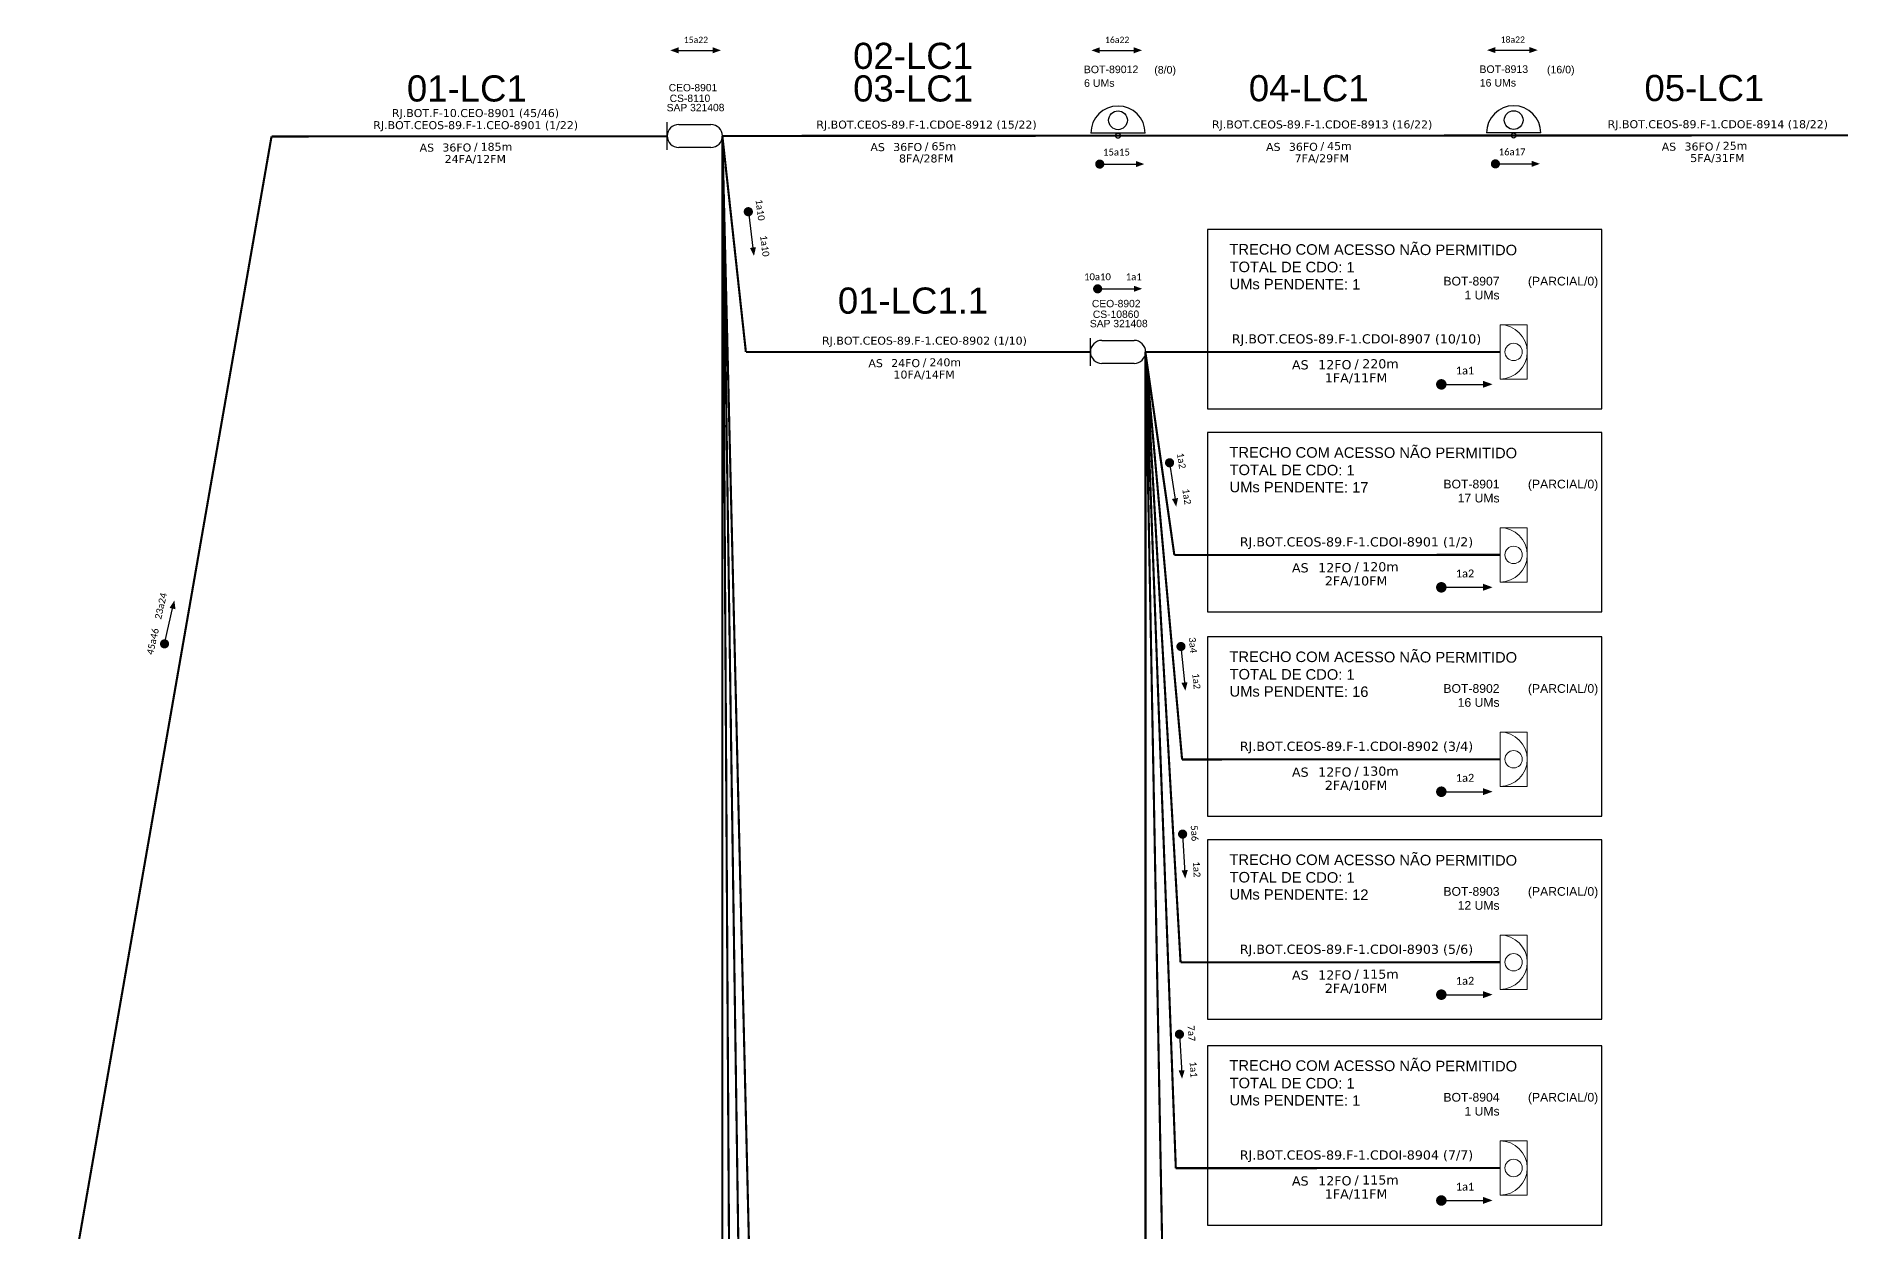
# Model space of a CAD drawing. Header units: millimetres. Extents: x 173500 to 235718, y 275831 to 364053.
# Drawn here: x 175224 to 214691, y 311891 to 338047 of the extents above; entities that cross this region are included whole.
import ezdxf
from ezdxf.enums import TextEntityAlignment as Align

# ---------------------------------------------------------------- set-up
doc = ezdxf.new("R2010")
doc.units = ezdxf.units.MM
doc.header["$LTSCALE"] = 0.1
doc.header["$MEASUREMENT"] = 0
for name, color, linetype, lineweight in [("20.0-LEGENDA DOS CDO'S", 1, 'Continuous', 0), ('20.1-CDO_INTERIOR', 1, 'Continuous', 0), ('20.2-CDO_POSTE', 1, 'Continuous', 5), ('40.1-ETIQUETAS', 1, 'Continuous', 20)]:
    doc.layers.add(name, color=color, linetype=linetype, lineweight=lineweight)
for name, color, linetype in [('20.4-CEOS', 1, 'Continuous'), ('CAP a instalar', 1, 'Continuous'), ('label_cabos', 7, 'Continuous'), ('LC1', 3, 'Continuous'), ('SETA', 7, 'Continuous'), ('UNIFILAR', 7, 'Continuous')]:
    doc.layers.add(name, color=color, linetype=linetype)
doc.styles.add('ARIAL', font='arial.ttf')
doc.styles.add('siredit', font='verdana.ttf')
doc.styles.get("Standard").update_dxf_attribs({"font": 'arial.ttf'})
doc.linetypes.add('FENCELINE1', pattern='A,0.25,-0.1,[133,ltypeshp.shx,S=0.1,R=0,X=-0.1,Y=0],-0.1,1', length=1.45)

# ---------------------------------------------------------------- blocks, each defined once
blk = doc.blocks.new('CDOE-TEXTO PADRÃO')
at = {"layer": "20.0-LEGENDA DOS CDO'S", "color": 0, "style": 'ARIAL'}
for tag, p in [('CDO_N', (0.49, 7.39)), ('CORDOALHA', (0.5, 4.33)), ('SAP', (0.51, 1.67)), ('SPLITER_1', (0.59, -0.91)), ('SPLITER_2', (0.6, -3.55)), ('(XX-XX_F)S', (0.54, -8.29)), ('(XX-XX_L)S', (0.55, -10.83)), ('UMS', (0.55, -13.15))]:
    blk.add_attdef(tag, p, '', height=1.7, rotation=0.118, dxfattribs=at)
blk.add_attdef('FIBRAS_UTILIZADAS', text='', height=1.7, rotation=0.118, dxfattribs=at).set_placement((19.77, 7.43), align=Align.CENTER)
blk = doc.blocks.new('CDOE POSTE_')
at = {"color": 1}
blk.add_line((12.92, -5.49), (-2.38, -5.49), dxfattribs=at)
for centre, radius in [((5.27, -1.86), 2.64), ((5.27, -6.2), 0.708)]:
    blk.add_circle(centre, radius, dxfattribs=at)
blk.add_arc((5.27, -5.49), 7.65, 0, 180, dxfattribs=at)
blk = doc.blocks.new('ETIQUETA_RS5F')
at = {"layer": '40.1-ETIQUETAS', "color": 0, "style": 'siredit'}
blk.add_text('/', height=1.5, dxfattribs=at).set_placement((1.55, -1.95), align=Align.MIDDLE_RIGHT)
for tag, p in [('ETIQUETA_R_PRIMARIA', (1.18, 4.1)), ('ETIQUETA_R_SECUNDARIA', (1.18, 2.1)), ('F_ATIVAS/F_MORTAS', (1.11, -4.24))]:
    blk.add_attdef(tag, text='', height=1.5, dxfattribs=at).set_placement(p, align=Align.MIDDLE_CENTER)
for tag, p in [('TIPO_CABO', (-6.62, -2.12)), ('CAP_CABO', (0.37, -2.09))]:
    blk.add_attdef(tag, text='', height=1.5, dxfattribs=at).set_placement(p, align=Align.MIDDLE_RIGHT)
blk.add_attdef('METROS', text='', height=1.5, dxfattribs=at).set_placement((2.11, -1.95), align=Align.MIDDLE_LEFT)
for tag, p in [('FUSÃO_1', (0.82, -8.39)), ('FUSÃO_2', (0.82, -10.6)), ('FUSÃO_3', (0.82, -12.93)), ('FUSÃO_4', (0.82, -15.14)), ('FUSÃO_5', (0.82, -17.16))]:
    blk.add_attdef(tag, text='', height=1.5, dxfattribs=at).set_placement(p, align=Align.CENTER)
blk = doc.blocks.new('SAN')
at = {"layer": 'SETA'}
blk.add_lwpolyline([(-2.58, 0), (6.02, 0)], dxfattribs=at)
for points in [[(-2.1, -0.66), (-3.93, 0), (-2.1, 0.67)], [(5.33, 0.68), (7.16, 0.01), (5.33, -0.65)]]:
    blk.add_solid(points, dxfattribs=at)
blk = doc.blocks.new('CEO')
at = {"layer": '20.4-CEOS'}
for p, q in [((-6.19, -0.53), (-6.19, 5.68)), ((-3.61, 5.15), (3.61, 5.15)), ((3.61, 0), (-3.61, 0))]:
    blk.add_line(p, q, dxfattribs=at)
for centre, start, end in [((-3.61, 2.58), 90, 270), ((3.61, 2.58), 270, 90)]:
    blk.add_arc(centre, 2.58, start, end, dxfattribs=at)
blk = doc.blocks.new('CDOI_INT')
at = {"layer": '20.1-CDO_INTERIOR', "color": 0, "lineweight": 18}
blk.add_lwpolyline([(4.25, -4.25), (4.25, 4.25), (0, 4.25), (0, -4.25)], close=True, dxfattribs=at)
blk.add_circle((2.12, 0), 1.36, dxfattribs=at)
blk.add_arc((0, 0), 4.25, 270, 90, dxfattribs=at)
at = {"layer": "20.0-LEGENDA DOS CDO'S", "color": 0, "style": 'ARIAL'}
for tag, p in [('CDO_N', (-0.08, 10.38)), ('SPLITER_1', (21.18, 10.38)), ('SURVEY', (-0.08, 8.2)), ('SPLITER_2', (21.19, 8.68)), ('SAP', (-0.08, 6.23)), ('1:XX', (5.94, -2.22)), ('UMS', (5.94, -4.24))]:
    blk.add_attdef(tag, p, '', height=1.36, dxfattribs=at)
blk.add_attdef('FIBRAS_UTILIZADAS', text='', height=1.36, dxfattribs=at).set_placement((15.34, 10.38), align=Align.CENTER)

msp = doc.modelspace()

# ---------------------------------------------------------------- linework, layer by layer
for points, const_width in [([(198434, 335247, 1), (198534, 335247, 1)], 100), ([(207086, 335252, 1), (207186, 335252, 1)], 100), ([(190792, 334256, 1), (190805, 334156, 1)], 100), ([(198388, 332519, 1), (198488, 332519, 1)], 100), ([(205896, 330429, 1), (206011, 330429, 1)], 115), ([(200003, 328764, 1), (200018, 328665, 1)], 100), ([(205896, 325990, 1), (206011, 325990, 1)], 115), ([(178021, 324705, 1), (178044, 324802, 1)], 100), ([(200254, 324745, 1), (200264, 324646, 1)], 100), ([(205896, 321519, 1), (206011, 321519, 1)], 115), ([(200293, 320642, 1), (200298, 320542, 1)], 100), ([(205896, 317080, 1), (206011, 317080, 1)], 115), ([(200224, 316264, 1), (200229, 316164, 1)], 100), ([(205896, 312578, 1), (206011, 312578, 1)], 115)]:
    msp.add_lwpolyline(points, format="xyb", close=True, dxfattribs=dict(const_width=const_width))
at = {"color": 3}
for points in [[(200842, 329892), (209465, 329892), (209465, 333814), (200842, 333814)], [(200842, 325452), (209465, 325452), (209465, 329374), (200842, 329374)], [(200842, 320982), (209465, 320982), (209465, 324904), (200842, 324904)], [(200842, 316542), (209465, 316542), (209465, 320464), (200842, 320464)], [(200842, 312041), (209465, 312041), (209465, 315963), (200842, 315963)]]:
    msp.add_lwpolyline(points, close=True, dxfattribs=at)
at = {"layer": 'CAP a instalar', "linetype": 'FENCELINE1', "ltscale": 7, "const_width": 46.7}
for points in [[(175247, 306463), (180372, 335852)], [(180372, 335852), (189024, 335856)], [(190231, 335863), (198883, 335868)], [(190231, 335863), (190745, 331139)], [(191087, 300197), (190231, 335863)], [(198883, 335868), (207535, 335872)], [(207535, 335872), (216187, 335877)], [(198279, 331139), (190745, 331139)]]:
    msp.add_lwpolyline(points, dxfattribs=at)
at = {"layer": 'CAP a instalar', "color": 8, "linetype": 'FENCELINE1', "ltscale": 7, "const_width": 46.7}
for points in [[(190229, 286703), (190231, 335863)], [(190231, 335863), (190499, 291123)], [(190812, 295550), (190231, 335863)], [(199481, 331139), (200284, 322225)], [(200115, 326696), (199481, 331139)], [(199486, 331139), (207237, 331139)], [(199902, 308721), (199486, 331139)], [(200251, 317786), (199486, 331139)], [(199483, 331097), (199484, 304158)], [(199483, 331097), (200147, 313285)], [(200115, 326696), (207237, 326700)], [(200284, 322225), (207237, 322229)], [(200251, 317786), (207237, 317790)], [(200147, 313285), (207237, 313289)]]:
    msp.add_lwpolyline(points, dxfattribs=at)
at = {"layer": 'SETA'}
for points in [[(198484, 335247), (199344, 335247)], [(207136, 335252), (207996, 335252)], [(190799, 334206), (190906, 333353)], [(198438, 332519), (199298, 332519)], [(205953, 330429), (206943, 330429)], [(200010, 328715), (200138, 327865)], [(205953, 325990), (206943, 325990)], [(178032, 324753), (178224, 325592)], [(200259, 324695), (200343, 323840)], [(205953, 321519), (206943, 321519)], [(200295, 320592), (200345, 319734)], [(205953, 317080), (206943, 317080)], [(200227, 316214), (200276, 315355)], [(205953, 312578), (206943, 312578)]]:
    msp.add_lwpolyline(points, dxfattribs=at)
for points in [[(199275, 335315), (199458, 335248), (199275, 335181)], [(207927, 335320), (208110, 335253), (207927, 335186)], [(190965, 333430), (190922, 333240), (190833, 333413)], [(199229, 332587), (199412, 332520), (199229, 332454)], [(206864, 330507), (207075, 330431), (206864, 330354)], [(200195, 327943), (200156, 327752), (200063, 327923)], [(206864, 326068), (207075, 325991), (206864, 325914)], [(178142, 325539), (178248, 325703), (178272, 325510)], [(200404, 323915), (200355, 323726), (200271, 323902)], [(206864, 321597), (207075, 321521), (206864, 321444)], [(200409, 319806), (200353, 319620), (200275, 319799)], [(206864, 317158), (207075, 317081), (206864, 317004)], [(200340, 315428), (200284, 315241), (200207, 315421)], [(206864, 312657), (207075, 312580), (206864, 312503)]]:
    msp.add_solid(points, dxfattribs=at)

# ---------------------------------------------------------------- block references
at = {"color": 2, "xscale": 97.48520008884765, "yscale": 97.48520008884765, "zscale": 97.48520008884765}
for p in [(189628, 335611), (198883, 330888)]:
    msp.add_blockref('CEO', p, dxfattribs=at)
at = {"layer": '20.2-CDO_POSTE'}
ref = msp.add_blockref('CDOE-TEXTO PADRÃO', (198844, 336128), dxfattribs=dict(at, xscale=97.20000028610228, yscale=97.20000028610228, zscale=97.20000028610228))
ref.add_attrib('CDO_N', 'BOT-89012', (198135, 337235), dxfattribs={"layer": "20.0-LEGENDA DOS CDO'S", "color": 0, "height": 165.2, "rotation": 0.118, "style": 'ARIAL'})
ref.add_attrib('CORDOALHA', '6 UMs', (198141, 336937), dxfattribs={"layer": "20.0-LEGENDA DOS CDO'S", "color": 0, "height": 165.2, "rotation": 0.118, "style": 'ARIAL'})
ref.add_attrib('FIBRAS_UTILIZADAS', '       (8/0)', dxfattribs={"layer": "20.0-LEGENDA DOS CDO'S", "color": 0, "height": 165.23, "rotation": 0.118, "style": 'ARIAL'}).set_placement((199689, 337227), align=Align.CENTER)
ref = msp.add_blockref('CDOE-TEXTO PADRÃO', (207496, 336133), dxfattribs=dict(at, xscale=97.20000028610228, yscale=97.20000028610228, zscale=97.20000028610228))
ref.add_attrib('CDO_N', 'BOT-8913', (206787, 337240), dxfattribs={"layer": "20.0-LEGENDA DOS CDO'S", "color": 0, "height": 165.2, "rotation": 0.118, "style": 'ARIAL'})
ref.add_attrib('CORDOALHA', '16 UMs', (206793, 336942), dxfattribs={"layer": "20.0-LEGENDA DOS CDO'S", "color": 0, "height": 165.2, "rotation": 0.118, "style": 'ARIAL'})
ref.add_attrib('FIBRAS_UTILIZADAS', '       (16/0)', dxfattribs={"layer": "20.0-LEGENDA DOS CDO'S", "color": 0, "height": 165.23, "rotation": 0.118, "style": 'ARIAL'}).set_placement((208341, 337232), align=Align.CENTER)
ref = msp.add_blockref('CDOE-TEXTO PADRÃO', (189196, 336130), dxfattribs=dict(at, xscale=94.75561476526731, yscale=94.75561476526731, zscale=94.75561476526731))
ref.add_attrib('CDO_N', 'CS-8110', (189078, 336605), dxfattribs={"layer": "20.0-LEGENDA DOS CDO'S", "color": 0, "height": 161.1, "rotation": 0.118, "style": 'ARIAL'})
ref.add_attrib('SAP', 'CEO-8901', (189057, 336838), dxfattribs={"layer": "20.0-LEGENDA DOS CDO'S", "color": 0, "height": 161.1, "rotation": 0.118, "style": 'ARIAL'})
ref = msp.add_blockref('CDOE-TEXTO PADRÃO', (189003, 335927), dxfattribs=dict(at, xscale=94.75561476526731, yscale=94.75561476526731, zscale=94.75561476526731))
ref.add_attrib('CDO_N', 'SAP 321408', (189013, 336402), dxfattribs={"layer": "20.0-LEGENDA DOS CDO'S", "color": 0, "height": 161.1, "rotation": 0.118, "style": 'ARIAL'})
at = {"layer": '20.2-CDO_POSTE', "color": 8}
ref = msp.add_blockref('CDOI_INT', (207237, 331139), dxfattribs=dict(at, xscale=139.9564310393651, yscale=139.9564310393651, zscale=139.9564310393651))
ref.add_attrib('CDO_N', 'BOT-8907', dxfattribs={"layer": "20.0-LEGENDA DOS CDO'S", "color": 0, "height": 190.4, "style": 'ARIAL'}).set_placement((207226, 332592), align=Align.RIGHT)
ref.add_attrib('FIBRAS_UTILIZADAS', '(PARCIAL/0)', dxfattribs={"layer": "20.0-LEGENDA DOS CDO'S", "color": 0, "height": 190.38, "style": 'ARIAL'}).set_placement((209384, 332592), align=Align.RIGHT)
ref.add_attrib('SURVEY', '1 UMs', dxfattribs={"layer": "20.0-LEGENDA DOS CDO'S", "color": 0, "height": 190.4, "style": 'ARIAL'}).set_placement((207227, 332287), align=Align.RIGHT)
at = {"layer": '20.2-CDO_POSTE'}
ref = msp.add_blockref('CDOE-TEXTO PADRÃO', (198451, 331407), dxfattribs=dict(at, xscale=94.75561476526731, yscale=94.75561476526731, zscale=94.75561476526731))
ref.add_attrib('CDO_N', 'CS-10860', (198333, 331882), dxfattribs={"layer": "20.0-LEGENDA DOS CDO'S", "color": 0, "height": 161.1, "rotation": 0.118, "style": 'ARIAL'})
ref.add_attrib('SAP', 'CEO-8902', (198312, 332115), dxfattribs={"layer": "20.0-LEGENDA DOS CDO'S", "color": 0, "height": 161.1, "rotation": 0.118, "style": 'ARIAL'})
ref = msp.add_blockref('CDOE-TEXTO PADRÃO', (198258, 331204), dxfattribs=dict(at, xscale=94.75561476526731, yscale=94.75561476526731, zscale=94.75561476526731))
ref.add_attrib('CDO_N', 'SAP 321408', (198268, 331678), dxfattribs={"layer": "20.0-LEGENDA DOS CDO'S", "color": 0, "height": 161.1, "rotation": 0.118, "style": 'ARIAL'})
at = {"layer": '20.2-CDO_POSTE', "color": 8}
ref = msp.add_blockref('CDOI_INT', (207237, 326700), dxfattribs=dict(at, xscale=139.9564310393651, yscale=139.9564310393651, zscale=139.9564310393651))
ref.add_attrib('CDO_N', 'BOT-8901', dxfattribs={"layer": "20.0-LEGENDA DOS CDO'S", "color": 0, "height": 190.4, "style": 'ARIAL'}).set_placement((207226, 328153), align=Align.RIGHT)
ref.add_attrib('FIBRAS_UTILIZADAS', '(PARCIAL/0)', dxfattribs={"layer": "20.0-LEGENDA DOS CDO'S", "color": 0, "height": 190.38, "style": 'ARIAL'}).set_placement((209384, 328153), align=Align.RIGHT)
ref.add_attrib('SURVEY', '17 UMs', dxfattribs={"layer": "20.0-LEGENDA DOS CDO'S", "color": 0, "height": 190.4, "style": 'ARIAL'}).set_placement((207227, 327847), align=Align.RIGHT)
ref = msp.add_blockref('CDOI_INT', (207237, 322229), dxfattribs=dict(at, xscale=139.9564310393651, yscale=139.9564310393651, zscale=139.9564310393651))
ref.add_attrib('CDO_N', 'BOT-8902', dxfattribs={"layer": "20.0-LEGENDA DOS CDO'S", "color": 0, "height": 190.4, "style": 'ARIAL'}).set_placement((207226, 323682), align=Align.RIGHT)
ref.add_attrib('FIBRAS_UTILIZADAS', '(PARCIAL/0)', dxfattribs={"layer": "20.0-LEGENDA DOS CDO'S", "color": 0, "height": 190.38, "style": 'ARIAL'}).set_placement((209384, 323682), align=Align.RIGHT)
ref.add_attrib('SURVEY', '16 UMs', dxfattribs={"layer": "20.0-LEGENDA DOS CDO'S", "color": 0, "height": 190.4, "style": 'ARIAL'}).set_placement((207227, 323377), align=Align.RIGHT)
ref = msp.add_blockref('CDOI_INT', (207237, 317790), dxfattribs=dict(at, xscale=139.9564310393651, yscale=139.9564310393651, zscale=139.9564310393651))
ref.add_attrib('CDO_N', 'BOT-8903', dxfattribs={"layer": "20.0-LEGENDA DOS CDO'S", "color": 0, "height": 190.4, "style": 'ARIAL'}).set_placement((207226, 319243), align=Align.RIGHT)
ref.add_attrib('FIBRAS_UTILIZADAS', '(PARCIAL/0)', dxfattribs={"layer": "20.0-LEGENDA DOS CDO'S", "color": 0, "height": 190.38, "style": 'ARIAL'}).set_placement((209384, 319243), align=Align.RIGHT)
ref.add_attrib('SURVEY', '12 UMs', dxfattribs={"layer": "20.0-LEGENDA DOS CDO'S", "color": 0, "height": 190.4, "style": 'ARIAL'}).set_placement((207227, 318937), align=Align.RIGHT)
ref = msp.add_blockref('CDOI_INT', (207237, 313289), dxfattribs=dict(at, xscale=139.9564310393651, yscale=139.9564310393651, zscale=139.9564310393651))
ref.add_attrib('CDO_N', 'BOT-8904', dxfattribs={"layer": "20.0-LEGENDA DOS CDO'S", "color": 0, "height": 190.4, "style": 'ARIAL'}).set_placement((207226, 314741), align=Align.RIGHT)
ref.add_attrib('FIBRAS_UTILIZADAS', '(PARCIAL/0)', dxfattribs={"layer": "20.0-LEGENDA DOS CDO'S", "color": 0, "height": 190.38, "style": 'ARIAL'}).set_placement((209384, 314741), align=Align.RIGHT)
ref.add_attrib('SURVEY', '1 UMs', dxfattribs={"layer": "20.0-LEGENDA DOS CDO'S", "color": 0, "height": 190.4, "style": 'ARIAL'}).set_placement((207227, 314436), align=Align.RIGHT)
at = {"layer": '40.1-ETIQUETAS'}
ref = msp.add_blockref('ETIQUETA_RS5F', (184698, 335854), dxfattribs=dict(at, xscale=116.639998499977, yscale=116.639998499977, zscale=116.639998499977))
ref.add_attrib('ETIQUETA_R_PRIMARIA', 'RJ.BOT.F-10.CEO-8901 (45/46)', dxfattribs={"color": 0, "height": 174.96, "style": 'siredit'}).set_placement((184832, 336364), align=Align.MIDDLE_CENTER)
ref.add_attrib('ETIQUETA_R_SECUNDARIA', 'RJ.BOT.CEOS-89.F-1.CEO-8901 (1/22)', dxfattribs={"color": 0, "height": 174.96, "style": 'siredit'}).set_placement((184836, 336099), align=Align.MIDDLE_CENTER)
ref.add_attrib('TIPO_CABO', 'AS', dxfattribs={"color": 0, "height": 175, "style": 'siredit'}).set_placement((183927, 335607), align=Align.MIDDLE_RIGHT)
ref.add_attrib('CAP_CABO', '36FO', dxfattribs={"color": 0, "height": 175, "style": 'siredit'}).set_placement((184741, 335610), align=Align.MIDDLE_RIGHT)
ref.add_attrib('METROS', '185m', dxfattribs={"color": 0, "height": 175, "style": 'siredit'}).set_placement((184945, 335626), align=Align.MIDDLE_LEFT)
ref.add_attrib('F_ATIVAS/F_MORTAS', '24FA/12FM', dxfattribs={"color": 0, "height": 175, "style": 'siredit'}).set_placement((184828, 335359), align=Align.MIDDLE_CENTER)
ref = msp.add_blockref('ETIQUETA_RS5F', (194557, 335865), dxfattribs=dict(at, xscale=116.639998499977, yscale=116.639998499977, zscale=116.639998499977))
ref.add_attrib('ETIQUETA_R_SECUNDARIA', 'RJ.BOT.CEOS-89.F-1.CDOE-8912 (15/22)', dxfattribs={"color": 0, "height": 174.96, "style": 'siredit'}).set_placement((194695, 336111), align=Align.MIDDLE_CENTER)
ref.add_attrib('TIPO_CABO', 'AS', dxfattribs={"color": 0, "height": 175, "style": 'siredit'}).set_placement((193785, 335618), align=Align.MIDDLE_RIGHT)
ref.add_attrib('CAP_CABO', '36FO', dxfattribs={"color": 0, "height": 175, "style": 'siredit'}).set_placement((194600, 335621), align=Align.MIDDLE_RIGHT)
ref.add_attrib('METROS', '65m', dxfattribs={"color": 0, "height": 175, "style": 'siredit'}).set_placement((194803, 335637), align=Align.MIDDLE_LEFT)
ref.add_attrib('F_ATIVAS/F_MORTAS', '8FA/28FM', dxfattribs={"color": 0, "height": 175, "style": 'siredit'}).set_placement((194687, 335370), align=Align.MIDDLE_CENTER)
ref = msp.add_blockref('ETIQUETA_RS5F', (203209, 335870), dxfattribs=dict(at, xscale=116.639998499977, yscale=116.639998499977, zscale=116.639998499977))
ref.add_attrib('ETIQUETA_R_SECUNDARIA', 'RJ.BOT.CEOS-89.F-1.CDOE-8913 (16/22)', dxfattribs={"color": 0, "height": 174.96, "style": 'siredit'}).set_placement((203347, 336115), align=Align.MIDDLE_CENTER)
ref.add_attrib('TIPO_CABO', 'AS', dxfattribs={"color": 0, "height": 175, "style": 'siredit'}).set_placement((202437, 335623), align=Align.MIDDLE_RIGHT)
ref.add_attrib('CAP_CABO', '36FO', dxfattribs={"color": 0, "height": 175, "style": 'siredit'}).set_placement((203252, 335626), align=Align.MIDDLE_RIGHT)
ref.add_attrib('METROS', '45m', dxfattribs={"color": 0, "height": 175, "style": 'siredit'}).set_placement((203455, 335642), align=Align.MIDDLE_LEFT)
ref.add_attrib('F_ATIVAS/F_MORTAS', '7FA/29FM', dxfattribs={"color": 0, "height": 175, "style": 'siredit'}).set_placement((203339, 335375), align=Align.MIDDLE_CENTER)
ref = msp.add_blockref('ETIQUETA_RS5F', (211861, 335875), dxfattribs=dict(at, xscale=116.639998499977, yscale=116.639998499977, zscale=116.639998499977))
ref.add_attrib('ETIQUETA_R_SECUNDARIA', 'RJ.BOT.CEOS-89.F-1.CDOE-8914 (18/22)', dxfattribs={"color": 0, "height": 174.96, "style": 'siredit'}).set_placement((211999, 336120), align=Align.MIDDLE_CENTER)
ref.add_attrib('TIPO_CABO', 'AS', dxfattribs={"color": 0, "height": 175, "style": 'siredit'}).set_placement((211089, 335628), align=Align.MIDDLE_RIGHT)
ref.add_attrib('CAP_CABO', '36FO', dxfattribs={"color": 0, "height": 175, "style": 'siredit'}).set_placement((211904, 335631), align=Align.MIDDLE_RIGHT)
ref.add_attrib('METROS', '25m', dxfattribs={"color": 0, "height": 175, "style": 'siredit'}).set_placement((212107, 335647), align=Align.MIDDLE_LEFT)
ref.add_attrib('F_ATIVAS/F_MORTAS', '5FA/31FM', dxfattribs={"color": 0, "height": 175, "style": 'siredit'}).set_placement((211991, 335380), align=Align.MIDDLE_CENTER)
at = {"layer": '40.1-ETIQUETAS', "color": 8}
ref = msp.add_blockref('ETIQUETA_RS5F', (203939, 331141), dxfattribs=dict(at, xscale=134.3121571686958, yscale=134.3121571686958, zscale=134.3121571686958))
ref.add_attrib('ETIQUETA_R_SECUNDARIA', 'RJ.BOT.CEOS-89.F-1.CDOI-8907 (10/10)', dxfattribs={"color": 0, "height": 201.47, "style": 'siredit'}).set_placement((204098, 331424), align=Align.MIDDLE_CENTER)
ref.add_attrib('TIPO_CABO', 'AS', dxfattribs={"color": 0, "height": 201.5, "style": 'siredit'}).set_placement((203051, 330857), align=Align.MIDDLE_RIGHT)
ref.add_attrib('CAP_CABO', '12FO', dxfattribs={"color": 0, "height": 201.5, "style": 'siredit'}).set_placement((203989, 330860), align=Align.MIDDLE_RIGHT)
ref.add_attrib('METROS', '220m ', dxfattribs={"color": 0, "height": 201.5, "style": 'siredit'}).set_placement((204223, 330879), align=Align.MIDDLE_LEFT)
ref.add_attrib('F_ATIVAS/F_MORTAS', '1FA/11FM', dxfattribs={"color": 0, "height": 201.5, "style": 'siredit'}).set_placement((204089, 330571), align=Align.MIDDLE_CENTER)
at = {"layer": '40.1-ETIQUETAS'}
ref = msp.add_blockref('ETIQUETA_RS5F', (194512, 331139), dxfattribs=dict(at, xscale=116.639998499977, yscale=116.639998499977, zscale=116.639998499977))
ref.add_attrib('ETIQUETA_R_SECUNDARIA', 'RJ.BOT.CEOS-89.F-1.CEO-8902 (1/10)', dxfattribs={"color": 0, "height": 174.96, "style": 'siredit'}).set_placement((194650, 331385), align=Align.MIDDLE_CENTER)
ref.add_attrib('TIPO_CABO', 'AS', dxfattribs={"color": 0, "height": 175, "style": 'siredit'}).set_placement((193741, 330893), align=Align.MIDDLE_RIGHT)
ref.add_attrib('CAP_CABO', '24FO', dxfattribs={"color": 0, "height": 175, "style": 'siredit'}).set_placement((194555, 330895), align=Align.MIDDLE_RIGHT)
ref.add_attrib('METROS', '240m', dxfattribs={"color": 0, "height": 175, "style": 'siredit'}).set_placement((194759, 330911), align=Align.MIDDLE_LEFT)
ref.add_attrib('F_ATIVAS/F_MORTAS', '10FA/14FM', dxfattribs={"color": 0, "height": 175, "style": 'siredit'}).set_placement((194642, 330644), align=Align.MIDDLE_CENTER)
at = {"layer": '40.1-ETIQUETAS', "color": 8}
ref = msp.add_blockref('ETIQUETA_RS5F', (203939, 326702), dxfattribs=dict(at, xscale=134.3121571686958, yscale=134.3121571686958, zscale=134.3121571686958))
ref.add_attrib('ETIQUETA_R_SECUNDARIA', 'RJ.BOT.CEOS-89.F-1.CDOI-8901 (1/2)', dxfattribs={"color": 0, "height": 201.47, "style": 'siredit'}).set_placement((204098, 326984), align=Align.MIDDLE_CENTER)
ref.add_attrib('TIPO_CABO', 'AS', dxfattribs={"color": 0, "height": 201.5, "style": 'siredit'}).set_placement((203051, 326417), align=Align.MIDDLE_RIGHT)
ref.add_attrib('CAP_CABO', '12FO', dxfattribs={"color": 0, "height": 201.5, "style": 'siredit'}).set_placement((203989, 326420), align=Align.MIDDLE_RIGHT)
ref.add_attrib('METROS', '120m ', dxfattribs={"color": 0, "height": 201.5, "style": 'siredit'}).set_placement((204223, 326439), align=Align.MIDDLE_LEFT)
ref.add_attrib('F_ATIVAS/F_MORTAS', '2FA/10FM', dxfattribs={"color": 0, "height": 201.5, "style": 'siredit'}).set_placement((204089, 326131), align=Align.MIDDLE_CENTER)
ref = msp.add_blockref('ETIQUETA_RS5F', (203939, 322231), dxfattribs=dict(at, xscale=134.3121571686958, yscale=134.3121571686958, zscale=134.3121571686958))
ref.add_attrib('ETIQUETA_R_SECUNDARIA', 'RJ.BOT.CEOS-89.F-1.CDOI-8902 (3/4)', dxfattribs={"color": 0, "height": 201.47, "style": 'siredit'}).set_placement((204098, 322514), align=Align.MIDDLE_CENTER)
ref.add_attrib('TIPO_CABO', 'AS', dxfattribs={"color": 0, "height": 201.5, "style": 'siredit'}).set_placement((203051, 321947), align=Align.MIDDLE_RIGHT)
ref.add_attrib('CAP_CABO', '12FO', dxfattribs={"color": 0, "height": 201.5, "style": 'siredit'}).set_placement((203989, 321950), align=Align.MIDDLE_RIGHT)
ref.add_attrib('METROS', '130m ', dxfattribs={"color": 0, "height": 201.5, "style": 'siredit'}).set_placement((204223, 321969), align=Align.MIDDLE_LEFT)
ref.add_attrib('F_ATIVAS/F_MORTAS', '2FA/10FM', dxfattribs={"color": 0, "height": 201.5, "style": 'siredit'}).set_placement((204089, 321661), align=Align.MIDDLE_CENTER)
ref = msp.add_blockref('ETIQUETA_RS5F', (203939, 317792), dxfattribs=dict(at, xscale=134.3121571686958, yscale=134.3121571686958, zscale=134.3121571686958))
ref.add_attrib('ETIQUETA_R_SECUNDARIA', 'RJ.BOT.CEOS-89.F-1.CDOI-8903 (5/6)', dxfattribs={"color": 0, "height": 201.47, "style": 'siredit'}).set_placement((204098, 318074), align=Align.MIDDLE_CENTER)
ref.add_attrib('TIPO_CABO', 'AS', dxfattribs={"color": 0, "height": 201.5, "style": 'siredit'}).set_placement((203051, 317507), align=Align.MIDDLE_RIGHT)
ref.add_attrib('CAP_CABO', '12FO', dxfattribs={"color": 0, "height": 201.5, "style": 'siredit'}).set_placement((203989, 317510), align=Align.MIDDLE_RIGHT)
ref.add_attrib('METROS', '115m ', dxfattribs={"color": 0, "height": 201.5, "style": 'siredit'}).set_placement((204223, 317529), align=Align.MIDDLE_LEFT)
ref.add_attrib('F_ATIVAS/F_MORTAS', '2FA/10FM', dxfattribs={"color": 0, "height": 201.5, "style": 'siredit'}).set_placement((204089, 317221), align=Align.MIDDLE_CENTER)
ref = msp.add_blockref('ETIQUETA_RS5F', (203939, 313290), dxfattribs=dict(at, xscale=134.3121571686958, yscale=134.3121571686958, zscale=134.3121571686958))
ref.add_attrib('ETIQUETA_R_SECUNDARIA', 'RJ.BOT.CEOS-89.F-1.CDOI-8904 (7/7)', dxfattribs={"color": 0, "height": 201.47, "style": 'siredit'}).set_placement((204098, 313573), align=Align.MIDDLE_CENTER)
ref.add_attrib('TIPO_CABO', 'AS', dxfattribs={"color": 0, "height": 201.5, "style": 'siredit'}).set_placement((203051, 313006), align=Align.MIDDLE_RIGHT)
ref.add_attrib('CAP_CABO', '12FO', dxfattribs={"color": 0, "height": 201.5, "style": 'siredit'}).set_placement((203989, 313009), align=Align.MIDDLE_RIGHT)
ref.add_attrib('METROS', '115m ', dxfattribs={"color": 0, "height": 201.5, "style": 'siredit'}).set_placement((204223, 313028), align=Align.MIDDLE_LEFT)
ref.add_attrib('F_ATIVAS/F_MORTAS', '1FA/11FM', dxfattribs={"color": 0, "height": 201.5, "style": 'siredit'}).set_placement((204089, 312720), align=Align.MIDDLE_CENTER)
at = {"layer": 'label_cabos', "xscale": 77.75999903678894, "yscale": 77.75999903678894, "zscale": 77.75999903678894}
for p in [(198473, 336350), (207125, 336355)]:
    msp.add_blockref('CDOE POSTE_', p, dxfattribs=at)
at = {"layer": 'UNIFILAR', "color": 5, "lineweight": -3, "xscale": 100, "yscale": 100, "zscale": 100}
for p in [(189484, 337735), (198694, 337735), (207346, 337740)]:
    msp.add_blockref('SAN', p, dxfattribs=at)

# ---------------------------------------------------------------- texts
at = {"color": 3, "style": 'ARIAL'}
for s, p in [('TRECHO COM ACESSO NÃO PERMITIDO', (201318, 333270)), ('TOTAL DE CDO: 1', (201322, 332885)), ('UMs PENDENTE: 1', (201321, 332510)), ('TRECHO COM ACESSO NÃO PERMITIDO', (201318, 328830)), ('TOTAL DE CDO: 1', (201322, 328445)), ('UMs PENDENTE: 17', (201321, 328070)), ('TRECHO COM ACESSO NÃO PERMITIDO', (201318, 324360)), ('TOTAL DE CDO: 1', (201322, 323975)), ('UMs PENDENTE: 16', (201321, 323600)), ('TRECHO COM ACESSO NÃO PERMITIDO', (201318, 319920)), ('TOTAL DE CDO: 1', (201322, 319535)), ('UMs PENDENTE: 12', (201321, 319160)), ('TRECHO COM ACESSO NÃO PERMITIDO', (201318, 315419)), ('TOTAL DE CDO: 1', (201322, 315034)), ('UMs PENDENTE: 1', (201321, 314659))]:
    msp.add_text(s, height=230.3, rotation=359.8314, dxfattribs=at).set_placement(p)
at = {"attachment_point": 5}
for s, insert, char_height, width in [('{\\fCalibri|b0|i0|c0|p34;\\C7;15a22}', (189653, 337965), 136, 2535.88), ('\\C7;\\fCalibri|b0|i0|c0|p34;16a22', (198864, 337965), 136, 2535.88), ('\\C7;\\fCalibri|b0|i0|c0|p34;18a22', (207516, 337970), 136, 2535.88), ('\\C7;\\fCalibri|b0|i0|c0|p34;15a15', (198849, 335509), 150, 2535.88), ('\\C7;\\fCalibri|b0|i0|c0|p34;16a17', (207501, 335514), 150, 2535.88), ('\\C7;\\fCalibri|b0|i0|c0|p34;10a10', (198434, 332782), 150, 2535.88), ('\\C7;\\fCalibri|b0|i0|c0|p34;1a1', (199227, 332782), 150, 2535.88), ('\\C7;\\fCalibri|b0|i0|c0|p34;1a1', (206471, 330732), 172.73, 2920.09), ('\\C7;\\fCalibri|b0|i0|c0|p34;1a2', (206471, 326292), 172.73, 2920.09), ('\\C7;\\fCalibri|b0|i0|c0|p34;1a2', (206471, 321822), 172.73, 2920.09), ('\\C7;\\fCalibri|b0|i0|c0|p34;1a2', (206471, 317382), 172.73, 2920.09), ('\\C7;\\fCalibri|b0|i0|c0|p34;1a1', (206471, 312881), 172.73, 2920.09)]:
    msp.add_mtext(s, dxfattribs=dict(at, insert=insert, char_height=char_height, width=width))
at = {"char_height": 150, "width": 2535.88, "attachment_point": 5}
for s, insert, rotation in [('{\\fCalibri|b0|i0|c0|p34;\\C7;1a10}', (191059, 334244), 277.1882), ('{\\fCalibri|b0|i0|c0|p34;\\C7;1a10}', (191158, 333457), 277.1882), ('\\C7;\\fCalibri|b0|i0|c0|p34;1a2', (200269, 328759), 278.5186), ('\\C7;\\fCalibri|b0|i0|c0|p34;1a2', (200387, 327974), 278.5186), ('\\C7;\\fCalibri|b0|i0|c0|p34;23a24', (177952, 325580), 77.1448), ('\\C7;\\fCalibri|b0|i0|c0|p34;45a46', (177775, 324807), 77.1448), ('\\C7;\\fCalibri|b0|i0|c0|p34;3a4', (200520, 324726), 275.6274), ('\\C7;\\fCalibri|b0|i0|c0|p34;1a2', (200597, 323937), 275.6274), ('\\C7;\\fCalibri|b0|i0|c0|p34;5a6', (200557, 320612), 273.2857), ('\\C7;\\fCalibri|b0|i0|c0|p34;1a2', (200603, 319820), 273.2857), ('\\C7;\\fCalibri|b0|i0|c0|p34;7a7', (200489, 316234), 273.2857), ('\\C7;\\fCalibri|b0|i0|c0|p34;1a1', (200534, 315442), 273.2857)]:
    msp.add_mtext(s, dxfattribs=dict(at, insert=insert, rotation=rotation))
at = {"layer": 'LC1'}
for s, p in [('02-LC1', (194401, 337615)), ('01-LC1', (184643, 336902)), ('03-LC1', (194401, 336902)), ('04-LC1', (203053, 336907)), ('05-LC1', (211705, 336912)), ('01-LC1.1', (194401, 332262))]:
    msp.add_text(s, height=572.1, dxfattribs=at).set_placement(p, align=Align.MIDDLE_CENTER)

doc.saveas('drawing.dxf')
